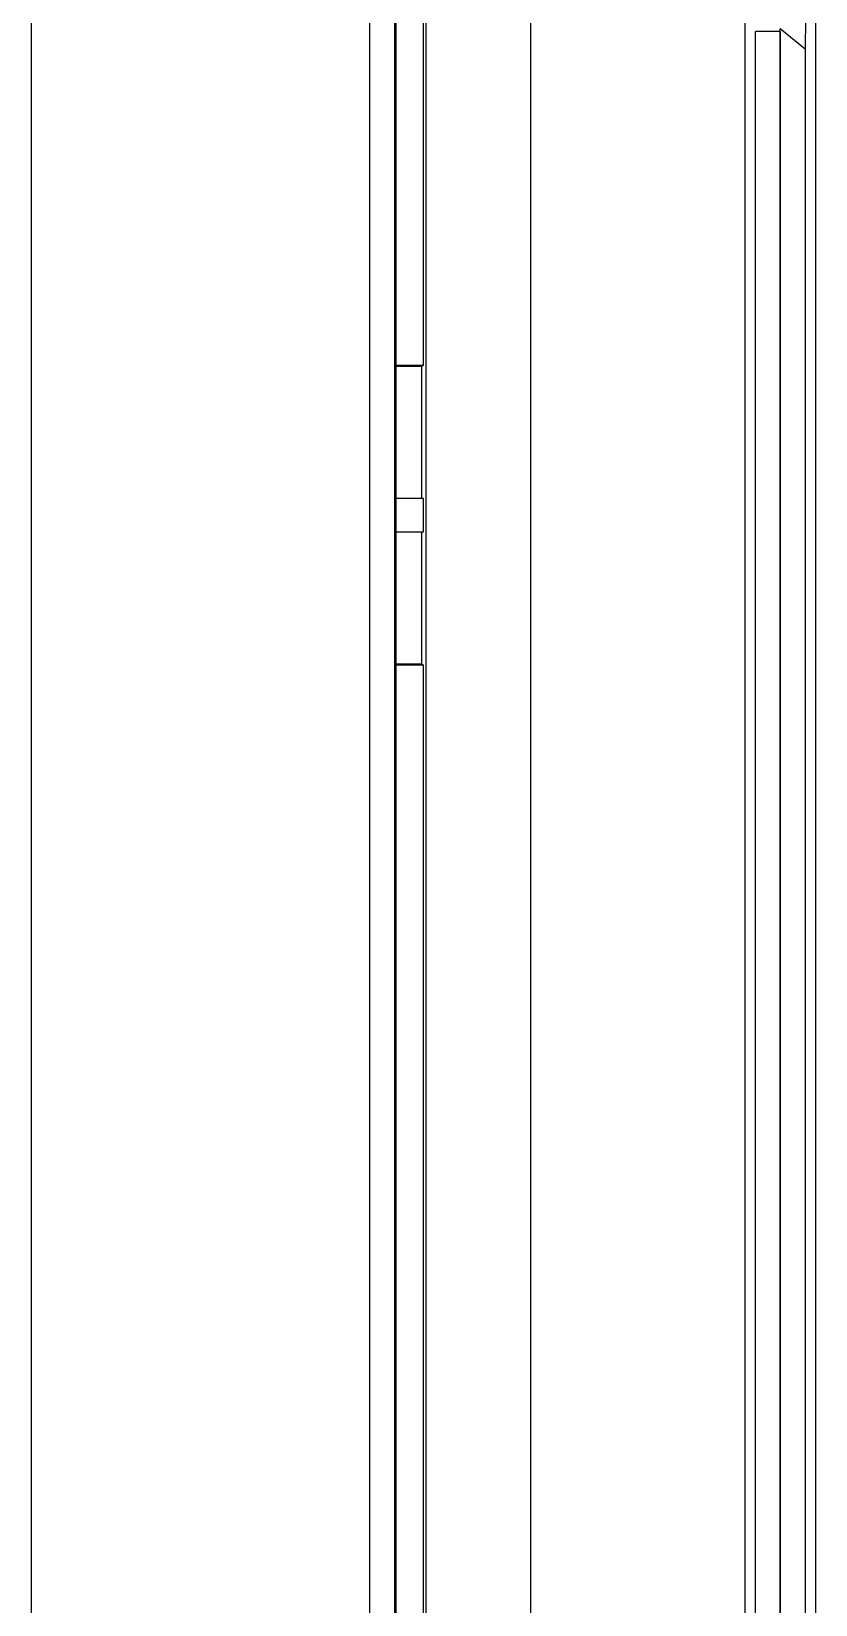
# Model space of a CAD drawing. Header units: millimetres. Extents: x 9226 to 36041, y 16031 to 21779.
# Drawn here: x 31040.2 to 31087.4, y 18869.8 to 18964.3 of the extents above; entities that cross this region are included whole.
import ezdxf

# ---------------------------------------------------------------- set-up
doc = ezdxf.new("R2010")
doc.units = ezdxf.units.MM

# ---------------------------------------------------------------- blocks, each defined once
blk = doc.blocks.new('G$CBB86864E')
at = {"color": 114, "linetype": 'Continuous', "true_color": 0x139b48}
for p, q in [((612, 0), (612, 672.5)), ((582, 95), (582, 582.5))]:
    blk.add_line(p, q, dxfattribs=at)
blk = doc.blocks.new('*U254')
blk.add_blockref('G$CBB86864E', (-306, -341.75))
blk = doc.blocks.new('*U248')
blk.add_blockref('*U254', (600, 675))
blk = doc.blocks.new('G$C9B8E3940')
at = {"color": 7, "linetype": 'Continuous', "lineweight": 25}
for p, q in [((2.116, 317.641), (2.116, 109.201)), ((597.885, 109.201), (597.885, 317.641)), ((575.335, 128.668), (575.335, 298.173)), ((576.835, 128.668), (576.835, 298.173)), ((578.701, 298.173), (578.701, 128.668)), ((578.551, 222.438), (578.551, 293.278)), ((576.909, 128.668), (576.909, 251.421)), ((1.501, 241.444), (0.001, 242.655)), ((0.001, 118.737), (0.001, 242.655)), ((598.501, 118.737), (598.501, 242.499)), ((600.001, 242.499), (598.501, 242.499)), ((600.001, 242.499), (600.001, 118.737)), ((1.501, 241.444), (1.501, 118.737)), ((576.909, 222.438), (578.551, 222.438)), ((578.463, 222.351), (576.909, 222.351)), ((578.551, 222.438), (578.463, 222.351)), ((578.463, 214.421), (578.463, 222.351)), ((578.551, 214.421), (576.909, 214.421)), ((578.551, 212.421), (578.551, 214.421)), ((576.909, 212.421), (578.551, 212.421)), ((578.463, 204.491), (578.463, 212.421)), ((576.909, 204.491), (578.463, 204.491)), ((578.551, 204.403), (576.909, 204.403)), ((578.463, 204.491), (578.551, 204.403)), ((578.551, 129.563), (578.551, 204.403))]:
    blk.add_line(p, q, dxfattribs=at)
blk.add_open_spline([(1.613, 246.537), (1.595, 246.349), (1.561, 245.985), (1.523, 244.652), (1.504, 243.062), (1.502, 241.992), (1.501, 241.444)], degree=3, knots=[0, 0, 0, 0, 0.289123, 0.56056, 0.774996, 1, 1, 1, 1], dxfattribs=at)
blk = doc.blocks.new('*U247')
blk.add_blockref('G$C9B8E3940', (-300.001, -217.42))
blk = doc.blocks.new('*U255')
for p in [(600, 675), (1200, 675)]:
    blk.add_blockref('*U247', p)

msp = doc.modelspace()

# ---------------------------------------------------------------- block references
at = {"lineweight": -3}
for name, p in [('*U255', (30185.25, 18264.233)), ('*U248', (30164.25, 18434.484))]:
    msp.add_blockref(name, p, dxfattribs=at)

doc.saveas('drawing.dxf')
